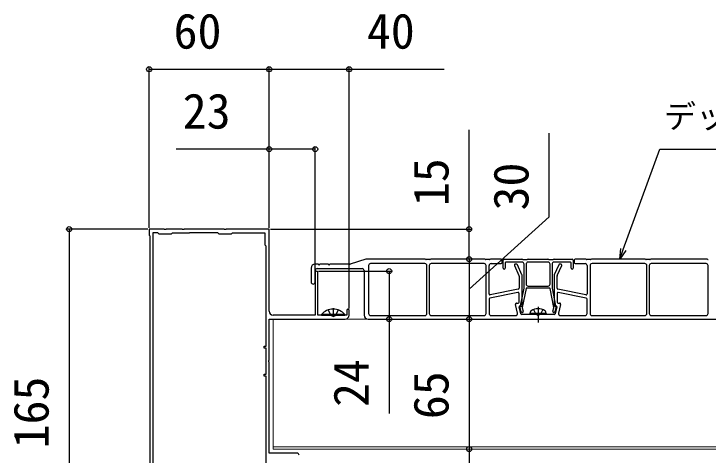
# Model space of a CAD drawing. Units: millimetres, scale not verified. Extents: x -1050 to 1050, y -1566 to 1557.
# Drawn here: x -517.7 to -170.5, y -64.2 to 156.5 of the extents above; entities that cross this region are included whole.
import ezdxf
from ezdxf.enums import TextEntityAlignment as Align

# ---------------------------------------------------------------- set-up
doc = ezdxf.new("R2010")
doc.units = ezdxf.units.MM
doc.header["$LTSCALE"] = 8
for name, color, linetype in [('0-3_YKK_11', 7, 'Continuous'), ('0-5_YKK_13', 4, 'Continuous'), ('0-6_YKK_D', 6, 'Continuous')]:
    doc.layers.add(name, color=color, linetype=linetype)
doc.layers.add('0-4_YKK_12', color=2, linetype='Continuous', lineweight=18)
doc.styles.add('ＭＳ ゴシック', font='')
doc.styles.get('ＭＳ ゴシック').set_extended_font_data('MS Gothic')

msp = doc.modelspace()

# ---------------------------------------------------------------- linework, layer by layer
at = {"layer": '0-3_YKK_11'}
msp.add_line((-350, 5.8), (-350, 8.2), dxfattribs=at)
for points in [[(-390, 7.8), (-390, 48.8), (-411.542, 48.8), (-411.725, 48.68), (-412.275, 48.68), (-412.458, 48.8), (-432.542, 48.8), (-432.725, 48.68), (-433.275, 48.68), (-433.458, 48.8), (-441.542, 48.8), (-441.725, 48.68), (-442.275, 48.68), (-442.458, 48.8), (-450, 48.8), (-450, 45.8), (-449.7, 45.5)], [(-449.7, 45.5), (-449.7, -107.9), (-450, -108.2), (-450, -116.2), (-448.5, -116.2), (-448.5, -111.3), (-448.132, -111.146), (-443, -116.2), (-429.5, -116.2), (-429.5, -115.2)], [(-448.1, 47), (-448.1, -109.072), (-442.385, -114.7), (-437.4, -114.7), (-437.4, -110.7)], [(-391.5, -72.7), (-391.5, -24.7), (-392.5, -24.7), (-392.5, -23.7), (-391.5, -23.7), (-391.5, -10.7), (-392.5, -10.7), (-392.5, -9.7), (-391.5, -9.7), (-391.5, 40.3), (-392, 40.8), (-392, 46.8), (-408.5, 46.8), (-409, 46.3), (-415, 46.3), (-415.7, 47), (-429.8, 47), (-430, 46.8), (-438.5, 46.8), (-439, 46.3), (-445, 46.3), (-445.7, 47), (-448.1, 47)], [(-367, 27.1), (-367, 5.8), (-388, 5.8)], [(-351.2, 8.2), (-351.2, 5.8), (-357.542, 5.8), (-357.725, 5.68), (-358.275, 5.68), (-358.458, 5.8), (-365.6, 5.8), (-365.6, 27.1)], [(-376, -63.2), (-390, -63.2), (-390, -17.658), (-390.12, -17.475), (-390.12, -16.925), (-390, -16.742), (-390, 3.8), (-352, 3.8)]]:
    msp.add_lwpolyline(points, dxfattribs=at)
for centre, radius, start, end in [((-366.3, 27.1), 0.7, 90.00001, 179.99999), ((-366.3, 27.1), 0.7, 0.00001, 89.99999), ((-388, 7.8), 2, 180.00001, 269.99999), ((-350.6, 8.2), 0.6, 90.00001, 179.99999), ((-350.6, 8.2), 0.6, 0.00001, 89.99999), ((-352, 5.8), 2, 270.00001, 359.99999), ((-376, -64.2), 1, 0.00001, 89.99999)]:
    msp.add_arc(centre, radius, start, end, dxfattribs=at)
at = {"layer": '0-4_YKK_12'}
for p, q in [((-388, -61.2), (-388, 3.8)), ((99, -60), (-388, -60)), ((99, -61.2), (-388, -61.2))]:
    msp.add_line(p, q, dxfattribs=at)
msp.add_lwpolyline([(99, -61.2), (99, 3.8), (-388, 3.8)], dxfattribs=at)
at = {"layer": '0-5_YKK_13'}
for p, q in [((-365.52, 31.3), (-367, 31.3)), ((-360.52, 31.3), (-364.48, 31.3)), ((-349.576, 31.3), (-359.48, 31.3)), ((-341.573, 33.777), (-349.427, 31.323)), ((-312.073, 33.8), (-341.424, 33.8)), ((-312.1, 31.6), (-339.3, 31.6)), ((-311.57, 33.671), (-311.93, 33.779)), ((-309.573, 33.65), (-311.427, 33.65)), ((-309.07, 33.779), (-309.43, 33.671)), ((-282.323, 33.8), (-308.927, 33.8)), ((-282.5, 31.6), (-308.9, 31.6)), ((-281.82, 33.671), (-282.18, 33.779)), ((-279.823, 33.65), (-281.677, 33.65)), ((-279.32, 33.779), (-279.68, 33.671)), ((-274, 33.8), (-279.177, 33.8)), ((-279, 31.6), (-274, 31.6)), ((-273.5, 32.1), (-273.5, 33.3)), ((-273, 29.3), (-273, 33.3)), ((-272.5, 33.8), (-263.573, 33.8)), ((-272, 32), (-272, 29.3)), ((-263.5, 32.3), (-271.7, 32.3)), ((-266.322, 31.3), (-266.871, 31.3)), ((-263.43, 33.779), (-263.07, 33.671)), ((-262.927, 33.65), (-261.073, 33.65)), ((-262.5, 19.33), (-262.5, 31.3)), ((-261.5, 31.3), (-261.5, 21.3)), ((-260.93, 33.671), (-260.57, 33.779)), ((-260.427, 33.8), (-250.573, 33.8)), ((-250.43, 33.779), (-250.07, 33.671)), ((-249.927, 33.65), (-248.073, 33.65)), ((-249.5, 21.3), (-249.5, 31.3)), ((-248.5, 31.3), (-248.5, 19.33)), ((-247.93, 33.671), (-247.57, 33.779)), ((-239.3, 32.3), (-247.5, 32.3)), ((-247.427, 33.8), (-238.5, 33.8)), ((-244.129, 31.3), (-244.678, 31.3)), ((-239, 29.3), (-239, 32)), ((-238, 33.3), (-238, 29.3)), ((-237.5, 33.3), (-237.5, 32.1)), ((-231.823, 33.8), (-237, 33.8)), ((-237, 31.6), (-232, 31.6)), ((-231.32, 33.671), (-231.68, 33.779)), ((-229.323, 33.65), (-231.177, 33.65)), ((-228.82, 33.779), (-229.18, 33.671)), ((-202.073, 33.8), (-228.677, 33.8)), ((-202.1, 31.6), (-228.5, 31.6)), ((-201.57, 33.671), (-201.93, 33.779)), ((-199.573, 33.65), (-201.427, 33.65)), ((-199.07, 33.779), (-199.43, 33.671)), ((-171.073, 33.8), (-198.927, 33.8)), ((-171.5, 31.6), (-198.9, 31.6)), ((-170.57, 33.671), (-170.93, 33.779)), ((-369, 29.3), (-369, 22.3)), ((-367, 22.3), (-367, 28.1)), ((-366, 29.1), (-343.5, 29.1)), ((-342.5, 28.1), (-342.5, 5.8)), ((-340.3, 30.6), (-340.3, 6.6)), ((-311.1, 6.6), (-311.1, 30.6)), ((-309.9, 30.6), (-309.9, 6.6)), ((-281.5, 6.6), (-281.5, 30.6)), ((-280, 16.41), (-280, 30.6)), ((-267.326, 30.593), (-265.045, 25.574)), ((-263.545, 25.899), (-265.867, 31.007)), ((-245.133, 31.007), (-247.455, 25.888)), ((-245.955, 25.563), (-243.673, 30.593)), ((-231, 30.6), (-231, 16.41)), ((-229.5, 30.6), (-229.5, 6.6)), ((-201.1, 6.6), (-201.1, 30.6)), ((-199.9, 30.6), (-199.9, 6.6)), ((-170.5, 6.6), (-170.5, 30.6)), ((-265, 25.367), (-265, 19.21)), ((-263.5, 10.6), (-263.5, 25.692)), ((-247.5, 25.681), (-247.5, 10.6)), ((-246, 19.21), (-246, 25.357)), ((-265.402, 18.72), (-279.402, 15.92)), ((-264.263, 10.483), (-262.506, 19.271)), ((-261.528, 19.059), (-263.421, 9.598)), ((-249.766, 19.3), (-261.234, 19.3)), ((-260.5, 20.3), (-250.5, 20.3)), ((-247.579, 9.598), (-249.472, 19.059)), ((-248.494, 19.271), (-246.737, 10.483)), ((-231.598, 15.92), (-245.598, 18.72)), ((-265.598, 17.151), (-279.598, 14.351)), ((-265, 12.3), (-265, 16.66)), ((-246, 16.66), (-246, 12.3)), ((-231.402, 14.351), (-245.402, 17.151)), ((-280, 13.86), (-280, 6.6)), ((-265.716, 6.832), (-266.752, 11.184)), ((-266.266, 11.8), (-265.5, 11.8)), ((-245.5, 11.8), (-244.734, 11.8)), ((-244.248, 11.184), (-245.284, 6.832)), ((-231, 6.6), (-231, 13.86)), ((-360.5, 8.383), (-359.145, 5.665)), ((-358, 9.3), (-358, 5.5)), ((-355.5, 8.383), (-356.855, 5.665)), ((-264.091, 6.484), (-264.912, 9.931)), ((-264.62, 10.3), (-263.8, 10.3)), ((-263.88, 7.462), (-264.586, 9.911)), ((-263.415, 9.456), (-262.92, 7.738)), ((-259.5, 6.6), (-259.359, 7.402)), ((-255.5, 10), (-255.5, 2.1)), ((-251.5, 6.6), (-251.641, 7.402)), ((-248.08, 7.738), (-247.585, 9.456)), ((-247.2, 10.3), (-246.38, 10.3)), ((-246.414, 9.911), (-247.12, 7.462)), ((-246.088, 9.931), (-246.909, 6.484)), ((-363.9, 6.048), (-363.9, 5.8)), ((-352.1, 6.048), (-363.9, 6.048)), ((-363.9, 5.8), (-352.1, 5.8)), ((-358, 5.056), (-359.145, 5.665)), ((-358, 5.056), (-356.855, 5.665)), ((-352.1, 6.048), (-352.1, 5.8)), ((-340.5, 3.8), (-144, 3.8)), ((-339.3, 5.6), (-312.1, 5.6)), ((-308.9, 5.6), (-282.5, 5.6)), ((-279, 5.6), (-266.689, 5.6)), ((-256.02, 6.1), (-263.605, 6.1)), ((-251.5, 6.6), (-259.5, 6.6)), ((-259.5, 6.6), (-259.412, 6.1)), ((-251.588, 6.1), (-259.412, 6.1)), ((-247.395, 6.1), (-254.98, 6.1)), ((-251.5, 6.6), (-251.588, 6.1)), ((-244.311, 5.6), (-232, 5.6)), ((-228.5, 5.6), (-202.1, 5.6)), ((-198.9, 5.6), (-171.5, 5.6))]:
    msp.add_line(p, q, dxfattribs=at)
for points in [[(-250.5, 32.3), (-255.5, 32.3), (-260.5, 32.3)], [(-257.8, 8.579), (-256.645, 6.263), (-255.5, 5.654)], [(-253.2, 8.579), (-254.355, 6.263), (-255.5, 5.654)]]:
    msp.add_lwpolyline(points, dxfattribs=at)
for centre, radius, start, end in [((-367, 29.3), 2, 90, 180), ((-365.52, 31), 0.3, 30, 90), ((-364.48, 31), 0.3, 90, 150), ((-360.52, 31), 0.3, 30, 90), ((-359.48, 31), 0.3, 90, 150), ((-349.576, 31.8), 0.5, 270, 287.35402), ((-341.424, 33.3), 0.5, 90, 107.35402), ((-339.3, 30.6), 1, 90, 180), ((-312.1, 30.6), 1, 0, 90), ((-312.073, 33.3), 0.5, 73.30076, 90), ((-311.427, 34.15), 0.5, 253.30076, 270), ((-308.9, 30.6), 1, 90, 180), ((-309.573, 34.15), 0.5, 270, 286.69924), ((-308.927, 33.3), 0.5, 90, 106.69924), ((-282.5, 30.6), 1, 360, 90), ((-282.323, 33.3), 0.5, 73.30076, 90), ((-281.677, 34.15), 0.5, 253.30076, 270), ((-279, 30.6), 1, 90, 180), ((-279.823, 34.15), 0.5, 270, 286.69924), ((-279.177, 33.3), 0.5, 90, 106.69924), ((-274, 33.3), 0.5, 0, 90), ((-274, 32.1), 0.5, 270, 0), ((-272.5, 33.3), 0.5, 90, 180), ((-271.7, 32), 0.3, 90, 180), ((-266.871, 30.8), 0.5, 90, 204.44395), ((-266.322, 30.8), 0.5, 24.44395, 90), ((-263.573, 33.3), 0.5, 73.30076, 90), ((-263.5, 31.3), 1, 0, 90), ((-262.927, 34.15), 0.5, 253.30076, 270), ((-260.5, 31.3), 1, 90, 180), ((-261.073, 34.15), 0.5, 270, 286.69924), ((-260.427, 33.3), 0.5, 90, 106.69924), ((-250.573, 33.3), 0.5, 73.30076, 90), ((-250.5, 31.3), 1, 0, 90), ((-249.927, 34.15), 0.5, 253.30076, 270), ((-247.5, 31.3), 1, 90, 180), ((-248.073, 34.15), 0.5, 270, 286.69924), ((-247.427, 33.3), 0.5, 90, 106.69924), ((-244.678, 30.8), 0.5, 90, 155.5983), ((-244.129, 30.8), 0.5, 335.5983, 90), ((-239.3, 32), 0.3, 360, 90), ((-238.5, 33.3), 0.5, 0, 90), ((-237, 33.3), 0.5, 90, 180), ((-237, 32.1), 0.5, 180, 270), ((-232, 30.6), 1, 0, 90), ((-231.823, 33.3), 0.5, 73.30076, 90), ((-231.177, 34.15), 0.5, 253.30076, 270), ((-228.5, 30.6), 1, 90, 180), ((-229.323, 34.15), 0.5, 270, 286.69924), ((-228.677, 33.3), 0.5, 90, 106.69924), ((-202.1, 30.6), 1, 0, 90), ((-202.073, 33.3), 0.5, 73.30076, 90), ((-201.427, 34.15), 0.5, 253.30076, 270), ((-198.9, 30.6), 1, 90, 180), ((-199.573, 34.15), 0.5, 270, 286.69924), ((-198.927, 33.3), 0.5, 90, 106.69924), ((-171.5, 30.6), 1, 0, 90), ((-171.073, 33.3), 0.5, 73.30076, 90), ((-170.427, 34.15), 0.5, 253.30076, 270), ((-366, 28.1), 1, 90, 180), ((-365, 31.3), 0.3, 210, 330), ((-360, 31.3), 0.3, 210, 330), ((-343.5, 28.1), 1, 0, 90), ((-272.5, 29.3), 0.5, 180, 270), ((-272.5, 29.3), 0.5, 270, 0), ((-238.5, 29.3), 0.5, 180, 270), ((-238.5, 29.3), 0.5, 270, 0), ((-265.5, 25.367), 0.5, 0, 24.44395), ((-264, 25.692), 0.5, 0, 24.44395), ((-247, 25.681), 0.5, 155.5983, 180), ((-245.5, 25.357), 0.5, 155.5983, 180), ((-368, 22.3), 1, 180, 0), ((-260.5, 21.3), 1, 180, 270), ((-250.5, 21.3), 1, 270, 0), ((-265.5, 19.21), 0.5, 281.30993, 0), ((-262.8, 19.33), 0.3, 348.69007, 0), ((-261.234, 19), 0.3, 90, 168.69007), ((-249.766, 19), 0.3, 11.30993, 90), ((-248.2, 19.33), 0.3, 180, 191.30993), ((-245.5, 19.21), 0.5, 180, 258.69007), ((-279.5, 16.41), 0.5, 180, 281.30993), ((-279.5, 13.86), 0.5, 101.30993, 180), ((-265.5, 16.66), 0.5, 0, 101.30993), ((-245.5, 16.66), 0.5, 78.69007, 180), ((-231.5, 16.41), 0.5, 258.69007, 360), ((-231.5, 13.86), 0.5, 360, 78.69007), ((-266.266, 11.3), 0.5, 90, 193.3925), ((-265.5, 12.3), 0.5, 270, 0), ((-264.558, 10.542), 0.3, 296.01796, 348.69007), ((-263.8, 10.6), 0.3, 270, 0), ((-247.2, 10.6), 0.3, 180, 270), ((-246.442, 10.542), 0.3, 191.30993, 243.98204), ((-245.5, 12.3), 0.5, 180, 270), ((-244.734, 11.3), 0.5, 346.6075, 90), ((-358, 1.1), 7.7, 39.98312, 140.01688), ((-264.62, 10), 0.3, 90, 193.3925), ((-264.3, 10), 0.3, 114.827, 197.33887), ((-263.4, 7.6), 0.5, 196.079, 16.079), ((-263.126, 9.539), 0.3, 168.69007, 196.079), ((-258.472, 7.246), 0.9, 122.05588, 170), ((-255.5, 2.5), 6.5, 57.94412, 122.05588), ((-252.528, 7.246), 0.9, 10, 57.94412), ((-247.6, 7.6), 0.5, 163.921, 343.921), ((-247.874, 9.539), 0.3, 343.921, 11.30993), ((-246.7, 10), 0.3, 342.66113, 65.173), ((-246.38, 10), 0.3, 346.6075, 90), ((-340.5, 5.8), 2, 180, 270), ((-339.3, 6.6), 1, 180, 270), ((-312.1, 6.6), 1, 270, 0), ((-308.9, 6.6), 1, 180, 270), ((-282.5, 6.6), 1, 270, 360), ((-279, 6.6), 1, 180, 270), ((-266.689, 6.6), 1, 270, 13.3925), ((-263.605, 6.6), 0.5, 193.3925, 270), ((-256.02, 5.8), 0.3, 30, 90), ((-255.5, 6.1), 0.3, 210, 330), ((-254.98, 5.8), 0.3, 90, 150), ((-247.395, 6.6), 0.5, 270, 346.6075), ((-244.311, 6.6), 1, 166.6075, 270), ((-232, 6.6), 1, 270, 0), ((-228.5, 6.6), 1, 180, 270), ((-202.1, 6.6), 1, 270, 0), ((-198.9, 6.6), 1, 180, 270), ((-171.5, 6.6), 1, 270, 0)]:
    msp.add_arc(centre, radius, start, end, dxfattribs=at)
at = {"layer": '0-6_YKK_D'}
for p, q in [((-450, 49.5), (-450, 129.8)), ((-450, 128.8), (-390, 128.8)), ((-390, 49.5), (-390, 129.8)), ((-390, 49.5), (-390, 129.8)), ((-350, 9.2), (-350, 129.8)), ((-390, 49.5), (-390, 89.8)), ((-367, 28.1), (-367, 89.8)), ((-450.7, 48.8), (-491, 48.8)), ((-490, 48.8), (-490, -116.2)), ((-389.3, 48.8), (-289, 48.8)), ((-290, 33.8), (-290, 3.8)), ((-365.3, 27.8), (-329, 27.8)), ((-290, 3.8), (-290, -61.2)), ((-290, -61.2), (-290, -116.2))]:
    msp.add_line(p, q, dxfattribs=at)
for points in [[(-390, 128.8), (-350, 128.8), (-302.445, 128.8)], [(-290, 33.8), (-290, 48.8), (-290, 98.455)], [(-290, 18.8), (-250, 54.93), (-250, 96.839)], [(-367, 88.8), (-390, 88.8), (-436.464, 88.8)], [(-214.642, 33.8), (-212.897, 38.592), (-194.623, 88.8), (-62.713, 88.8)], [(-211.613, 38.125), (-214.642, 33.8), (-214.182, 39.06)], [(-330, 27.8), (-330, 3.8), (-330, -43.345)]]:
    msp.add_lwpolyline(points, dxfattribs=at)
for centre in [(-450, 128.8), (-390, 128.8), (-390, 128.8), (-350, 128.8), (-390, 88.8), (-367, 88.8), (-490, 48.8), (-290, 48.8), (-290, 33.8), (-290, 33.8), (-330, 27.8), (-330, 3.8), (-290, 3.8), (-290, 3.8), (-290, -61.2), (-290, -61.2)]:
    msp.add_circle(centre, 1.275, dxfattribs=at)

# ---------------------------------------------------------------- texts
at = {"layer": '0-6_YKK_D', "style": 'ＭＳ ゴシック'}
for s, height, p in [('60', 17.6, (-437.795, 133.8)), ('40', 17.6, (-341.127, 133.8)), ('23', 17.6, (-433.236, 93.8)), ('デッキ材床面', 11.73, (-192.532, 95.8))]:
    msp.add_text(s, height=height, dxfattribs=at).set_placement(p, align=Align.BOTTOM_LEFT)
for s, p in [('15', (-295, 60.318)), ('30', (-255, 58.157)), ('24', (-335, -40.118)), ('65', (-295, -46.223)), ('165', (-495, -60.836))]:
    msp.add_text(s, height=17.6, rotation=90, dxfattribs=at).set_placement(p, align=Align.BOTTOM_LEFT)

doc.saveas('drawing.dxf')
